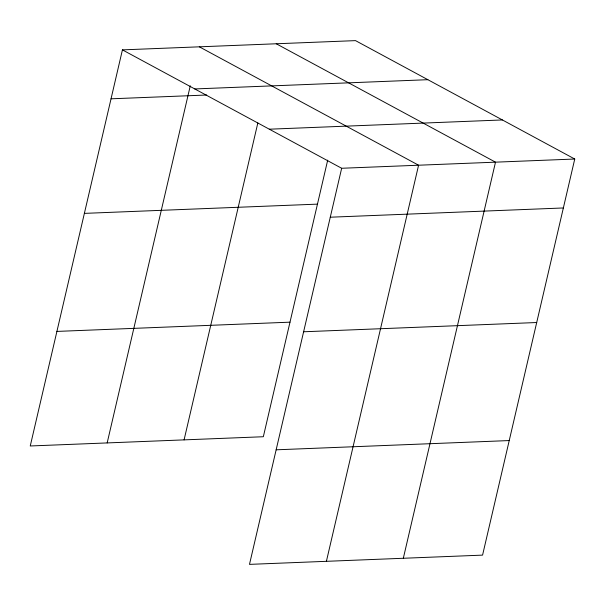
<?xml version="1.0" encoding="UTF-8"?>
<svg xmlns="http://www.w3.org/2000/svg" width="605" height="605" viewBox="0 0 605 605"><rect width="100%" height="100%" fill="white"/><g stroke="black" fill="none" stroke-linecap="round" stroke-linejoin="round"><path stroke-width="0.91" d="M574.75 159.024L341.666 168.266L249.487 564.374L482.571 555.125L574.75 159.024L355.513 40.626L122.429 49.875L30.25 445.976L263.334 436.734L327.698 160.136M107.168 442.928L190.272 85.797M184.086 439.873L257.836 122.959M326.405 561.319L418.584 165.218L199.348 46.819M403.323 558.271L495.503 162.163L276.258 43.772M194.78 88.943L427.856 79.694M111.04 98.812L206.713 95.015M269.316 129.198L502.4 119.949M84.375 213.376L317.459 204.135M330.277 217.21L563.361 207.961M56.908 331.411L289.992 322.17M303.619 331.774L536.703 322.526M276.152 449.81L509.236 440.561M122.429 49.875L341.666 168.266"/></g></svg>
